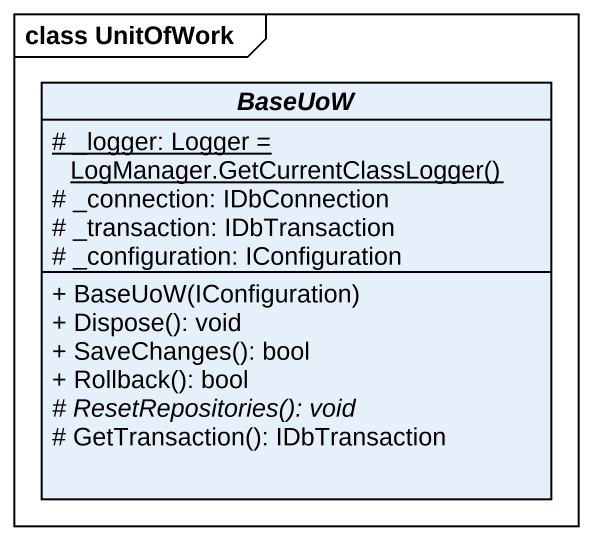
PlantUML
@startuml
mainframe class UnitOfWork
hide circle
hide empty members
skinparam classAttributeIconSize 0
abstract class BaseUoW {
  {static} {field} # _logger: Logger = LogManager.GetCurrentClassLogger()
  # _connection: IDbConnection
  # _transaction: IDbTransaction
  # _configuration: IConfiguration
  + BaseUoW(IConfiguration)
  + Dispose(): void
  + SaveChanges(): bool
  + Rollback(): bool
  {abstract} # ResetRepositories(): void
  # GetTransaction(): IDbTransaction
}
@enduml
